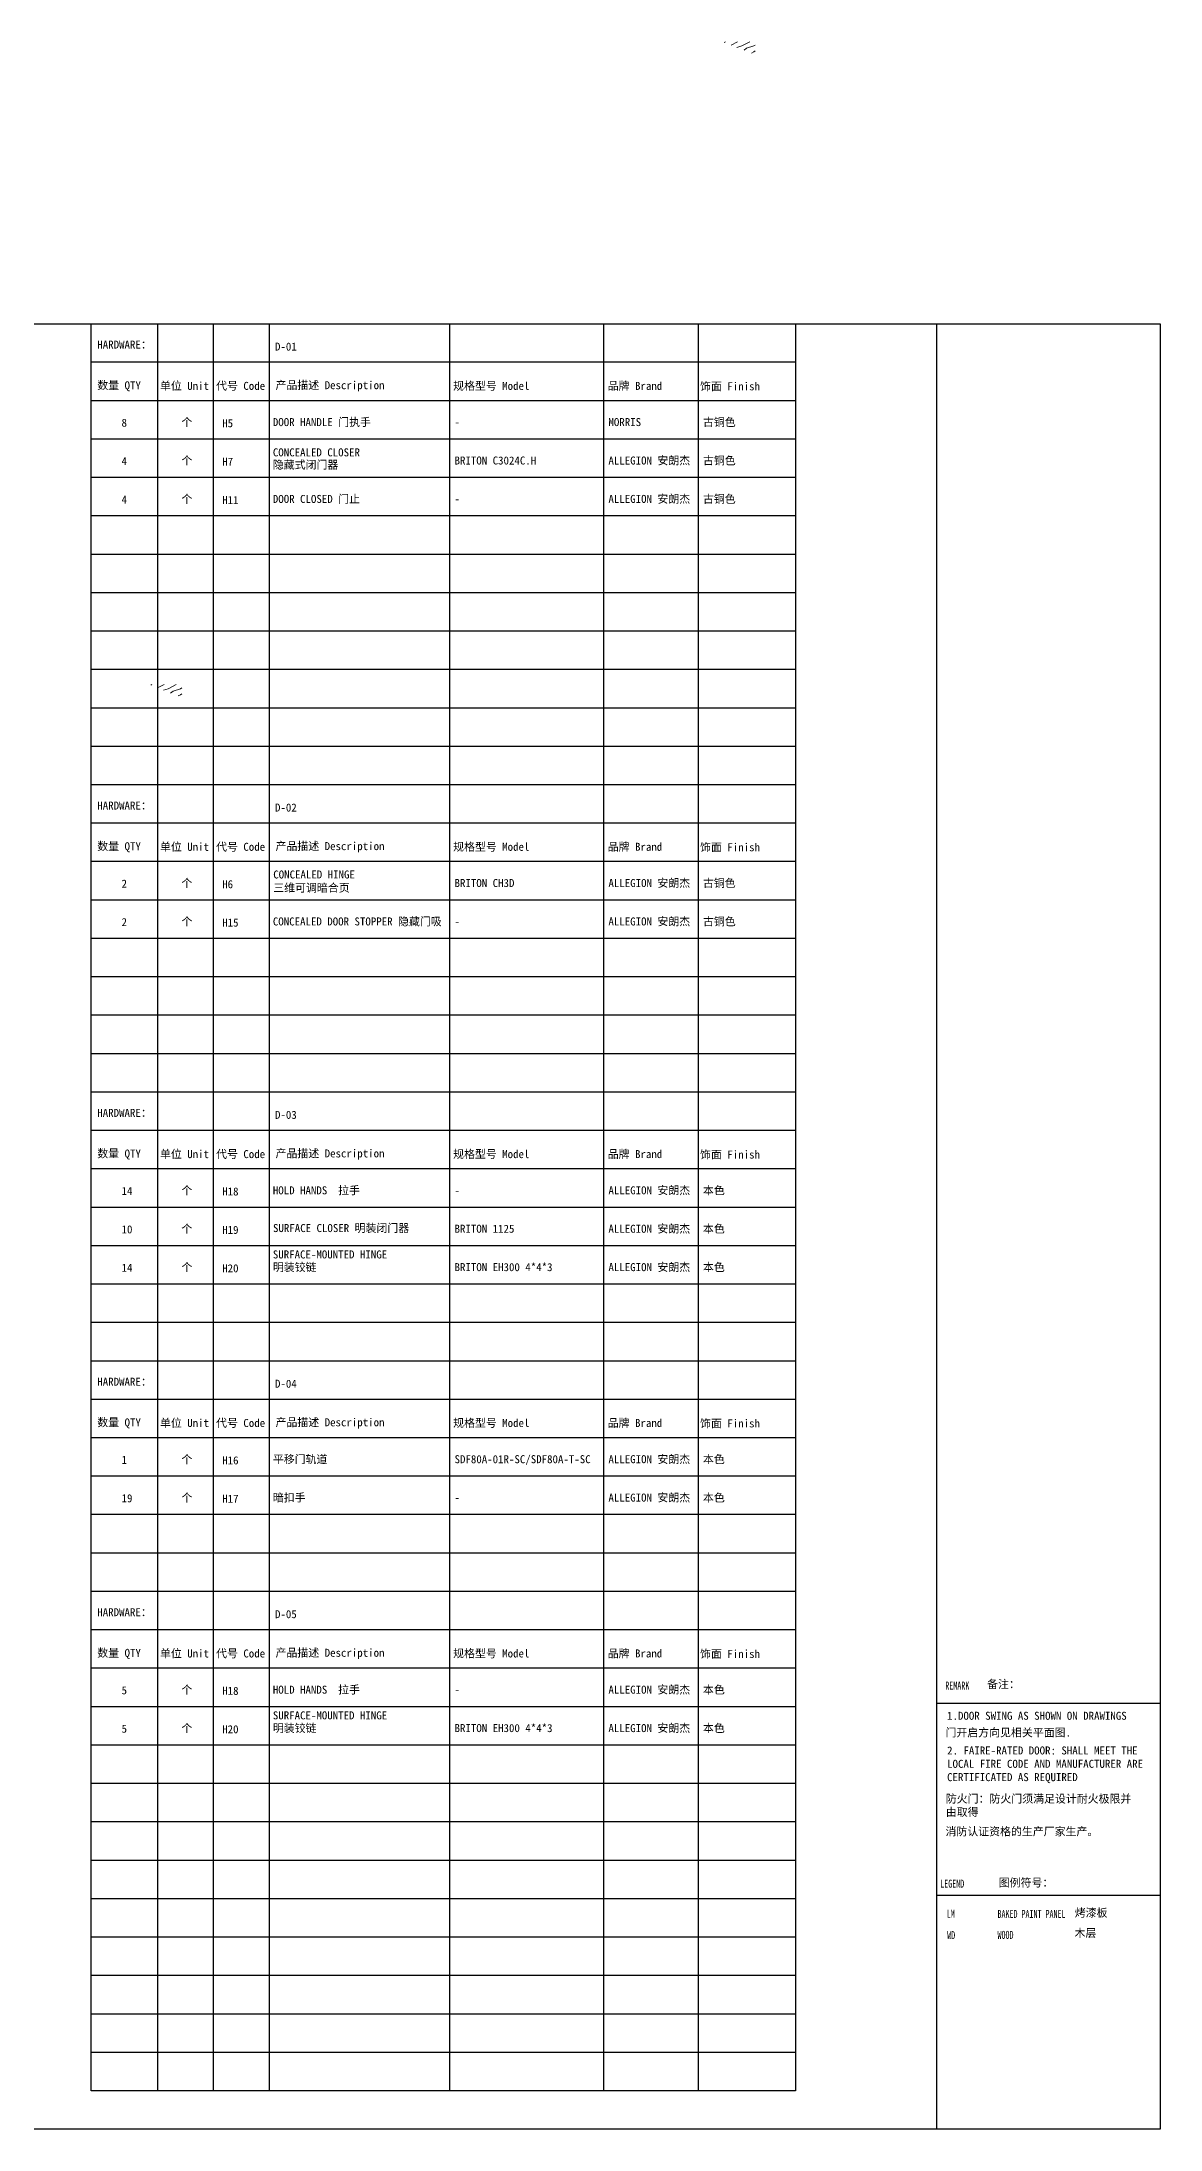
# Model space of a CAD drawing. Header units: millimetres. Extents: x -62687 to -4525, y 0 to 32607.
# Drawn here: x -22000 to -4525, y 0 to 32607 of the extents above; entities that cross this region are included whole.
import ezdxf

# ---------------------------------------------------------------- set-up
doc = ezdxf.new("R2010")
doc.units = ezdxf.units.MM
for name, color, linetype, lineweight in [('_ACM-A-DETL-THIN', 2, 'Continuous', 13), ('_ACM-A-ELVE-HACH', 251, 'Continuous', 9), ('I-WALL-DIM', 1, 'Continuous', 25)]:
    doc.layers.add(name, color=color, linetype=linetype, lineweight=lineweight)
doc.layers.add('G-Anno-Note', color=7, linetype='Continuous')
doc.layers.add('G-SCHD-LW02-MCUT', color=2, linetype='Continuous')
doc.styles.add('MtXpl_', font='simhei.ttf')

# ---------------------------------------------------------------- blocks, each defined once
blk = doc.blocks.new('A$Cf31c1f22')
at = {"layer": 'G-Anno-Note'}
for p, q in [((1036, 0), (1036, -27600)), ((1905, 0), (1905, -27600)), ((2783, 0), (2783, -27600)), ((5597, 0), (5597, -27600)), ((8003, 0), (8003, -27600)), ((9485, 0), (9485, -27600)), ((11006, -600), (0, -600)), ((11006, -1200), (0, -1200)), ((11006, -1800), (0, -1800)), ((11006, -2400), (0, -2400)), ((11006, -3000), (0, -3000)), ((11006, -3600), (0, -3600)), ((11006, -4200), (0, -4200)), ((11006, -4800), (0, -4800)), ((11006, -5400), (0, -5400)), ((11006, -6000), (0, -6000)), ((11006, -6600), (0, -6600)), ((11006, -7200), (0, -7200)), ((11006, -7800), (0, -7800)), ((11006, -8400), (0, -8400)), ((11006, -9000), (0, -9000)), ((11006, -9600), (0, -9600)), ((11006, -10200), (0, -10200)), ((11006, -10800), (0, -10800)), ((11006, -11400), (0, -11400)), ((11006, -12000), (0, -12000)), ((11006, -12600), (0, -12600)), ((11006, -13200), (0, -13200)), ((11006, -13800), (0, -13800)), ((11006, -14400), (0, -14400)), ((11006, -15000), (0, -15000)), ((11006, -15600), (0, -15600)), ((11006, -16200), (0, -16200)), ((11006, -16800), (0, -16800)), ((11006, -17400), (0, -17400)), ((11006, -18000), (0, -18000)), ((11006, -18600), (0, -18600)), ((11006, -19200), (0, -19200)), ((11006, -19800), (0, -19800)), ((11006, -20400), (0, -20400)), ((11006, -21000), (0, -21000)), ((11006, -21600), (0, -21600)), ((11006, -22200), (0, -22200)), ((11006, -22800), (0, -22800)), ((11006, -23400), (0, -23400)), ((11006, -24000), (0, -24000)), ((11006, -24600), (0, -24600)), ((11006, -25200), (0, -25200)), ((11006, -25800), (0, -25800)), ((11006, -26400), (0, -26400)), ((11006, -27000), (0, -27000))]:
    blk.add_line(p, q, dxfattribs=at)
at = {"layer": 'G-SCHD-LW02-MCUT', "color": 4}
blk.add_lwpolyline([(11006, -27600), (0, -27600), (0, 0), (11006, 0)], close=True, dxfattribs=at)
blk = doc.blocks.new('A$C26ca4f7a')
at = {"style": 'MtXpl_'}
blk.add_text('饰面 Finish', height=125, dxfattribs=at).set_placement((9513, -437))
at = {"char_height": 125, "attachment_point": 4, "style": 'MtXpl_'}
for s, insert, width in [('数量 QTY', (96, -375), 841.2), ('单位 Unit', (1075, -375), 807.84), ('代号 Code', (1952, -375), 807.84), ('产品描述 Description', (2881, -375), 1912.56), ('规格型号 Model', (5655, -375), 1912.56), ('品牌 Brand', (8071, -375), 1912.56)]:
    blk.add_mtext(s, dxfattribs=dict(at, insert=insert, width=width))

msp = doc.modelspace()

# ---------------------------------------------------------------- hatches: boundary and pattern name
at = {"layer": '_ACM-A-ELVE-HACH'}
h = msp.add_hatch(dxfattribs=at)
h.set_pattern_fill('FP_1', color=256, style=0, pattern_type=2)
h.set_pattern_definition([(216.87, (-7940.8, 39554.48), (571.49932, 381.00102), [95.25, -857.25]), (206.565, (-7826.5, 39497.33), (-190.5006, -190.49985), [212.985, -212.985]), (198.435, (-7826.5, 39402.08), (-381.0002, -190.50006), [120.483, -481.931])])
edge = h.paths.add_edge_path()
edge.add_line((-11361.6, 32607.3), (-10842, 32607.3))
edge.add_line((-10842, 32607.3), (-10842, 32603.6))
edge.add_line((-10842, 32603.6), (-10844.2, 32603.6))
edge.add_line((-10844.2, 32603.6), (-10844.2, 32601.2))
edge.add_arc((-10852.1, 32600.4), 7.94, -52.50532, 6.01441, ccw=False)
edge.add_arc((-10845.1, 32590.5), 4.2, 120.56063, 184.07165)
edge.add_arc((-10847.3, 32585), 5.57, 111.17225, 248.82775)
edge.add_line((-10849.3, 32579.8), (-10849.3, 32577.3))
edge.add_line((-10849.3, 32577.3), (-10851.8, 32577.3))
edge.add_line((-10851.8, 32577.3), (-10851.8, 32407.3))
h = msp.add_hatch(dxfattribs=at)
h.set_pattern_fill('FP_1', color=256, style=0, pattern_type=2)
h.set_pattern_definition([(216.87, (-16900.52, 29512.228), (571.49932, 381.00102), [95.25, -857.25]), (206.565, (-16786.22, 29455.08), (-190.5006, -190.49985), [212.985, -212.985]), (198.435, (-16786.22, 29359.83), (-381.0002, -190.50006), [120.483, -481.931])])
edge = h.paths.add_edge_path()
edge.add_line((-20321.3, 22565), (-19801.8, 22565))
edge.add_line((-19801.8, 22565), (-19801.8, 22561.4))
edge.add_line((-19801.8, 22561.4), (-19803.9, 22561.4))
edge.add_line((-19803.9, 22561.4), (-19803.9, 22559))
edge.add_arc((-19811.8, 22558.1), 7.94, -52.50532, 6.01441, ccw=False)
edge.add_arc((-19804.8, 22548.2), 4.2, 120.56063, 184.07165)
edge.add_arc((-19807, 22542.7), 5.57, 111.17225, 248.82775)
edge.add_line((-19809, 22537.5), (-19809, 22535))
edge.add_line((-19809, 22535), (-19811.5, 22535))
edge.add_line((-19811.5, 22535), (-19811.5, 22365))

# ---------------------------------------------------------------- linework, layer by layer
at = {"layer": 'Defpoints'}
for p, q in [((-8017.2, 6654.2), (-4525, 6654.2)), ((-8017.2, 3655.6), (-4525, 3655.6))]:
    msp.add_line(p, q, dxfattribs=at)
at = {"layer": 'I-WALL-DIM'}
msp.add_line((-8017.2, 0), (-8017.2, 28200), dxfattribs=at)
msp.add_lwpolyline([(-4525, 0), (-39475, 0), (-39475, 28200), (-4525, 28200)], close=True, dxfattribs=at)

# ---------------------------------------------------------------- block references
msp.add_blockref('A$Cf31c1f22', (-21228.2, 28200))
at = {"layer": '_ACM-A-DETL-THIN'}
for p in [(-21228.2, 27600), (-21228.2, 20400), (-21228.2, 15600), (-21228.2, 11400), (-21228.2, 7800)]:
    msp.add_blockref('A$C26ca4f7a', p, dxfattribs=at)

# ---------------------------------------------------------------- texts
at = {"style": 'MtXpl_'}
for s, p in [('D-01', (-18356, 27782.9)), ('个', (-19817.6, 26602.3)), ('DOOR HANDLE 门执手', (-18389.3, 26603.4)), ('古铜色', (-11669.9, 26603)), ('8', (-20753.1, 26593.9)), ('H5', (-19180.7, 26585.8)), ('-', (-15550.5, 26603.7)), ('MORRIS', (-13146.2, 26603.7)), ('4', (-20753.1, 25993.9)), ('个', (-19817.6, 26002.3)), ('H7', (-19180.7, 25985.8)), ('CONCEALED CLOSER', (-18389.3, 26130.7)), ('BRITON C3024C.H', (-15550.5, 26003.7)), ('ALLEGION 安朗杰', (-13146.2, 26003.7)), ('古铜色', (-11669.9, 26003)), ('隐藏式闭门器', (-18389.3, 25937.8)), ('4', (-20753.1, 25393.9)), ('个', (-19817.6, 25402.3)), ('H11', (-19180.7, 25385.8)), ('DOOR CLOSED 门止', (-18389.3, 25403.4)), ('-', (-15550.5, 25403.7)), ('ALLEGION 安朗杰', (-13146.2, 25403.7)), ('古铜色', (-11669.9, 25403)), ('D-02', (-18356, 20582.9)), ('2', (-20753.1, 19393.9)), ('个', (-19817.6, 19402.3)), ('H6', (-19180.7, 19385.8)), ('BRITON CH3D', (-15550.5, 19403.7)), ('ALLEGION 安朗杰', (-13146.2, 19403.7)), ('古铜色', (-11669.9, 19403)), ('2', (-20753.1, 18793.9)), ('个', (-19817.6, 18802.3)), ('CONCEALED DOOR STOPPER 隐藏门吸', (-18389.3, 18803.4)), ('ALLEGION 安朗杰', (-13146.2, 18803.7)), ('古铜色', (-11669.9, 18803)), ('H15', (-19180.7, 18785.8)), ('-', (-15550.5, 18803.7)), ('D-03', (-18356, 15782.9)), ('14', (-20753.1, 14593.9)), ('个', (-19817.6, 14602.3)), ('H18', (-19180.7, 14585.8)), ('HOLD HANDS  拉手', (-18389.3, 14603.4)), ('ALLEGION 安朗杰', (-13146.2, 14603.7)), ('本色', (-11669.9, 14603)), ('-', (-15550.5, 14603.7)), ('10', (-20753.1, 13993.9)), ('个', (-19817.6, 14002.3)), ('H19', (-19180.7, 13985.8)), ('SURFACE CLOSER 明装闭门器', (-18387.4, 14014.2)), ('BRITON 1125', (-15550.5, 14003.7)), ('ALLEGION 安朗杰', (-13146.2, 14003.7)), ('本色', (-11669.9, 14003)), ('SURFACE-MOUNTED HINGE', (-18389.3, 13602.5)), ('14', (-20753.1, 13393.9)), ('个', (-19817.6, 13402.3)), ('H20', (-19180.7, 13385.8)), ('明装铰链', (-18389.3, 13403.4)), ('BRITON EH300 4*4*3', (-15550.5, 13403.7)), ('ALLEGION 安朗杰', (-13146.2, 13403.7)), ('本色', (-11669.9, 13403)), ('D-04', (-18356, 11582.9)), ('1', (-20753.1, 10393.9)), ('个', (-19817.6, 10402.3)), ('H16', (-19180.7, 10385.8)), ('平移门轨道', (-18389.3, 10403.4)), ('SDF80A-01R-SC/SDF80A-T-SC', (-15550.5, 10403.7)), ('ALLEGION 安朗杰', (-13146.2, 10403.7)), ('本色', (-11669.9, 10403)), ('19', (-20753.1, 9793.9)), ('个', (-19817.6, 9802.3)), ('H17', (-19180.7, 9785.8)), ('暗扣手', (-18389.3, 9803.4)), ('-', (-15550.5, 9803.7)), ('ALLEGION 安朗杰', (-13146.2, 9803.7)), ('本色', (-11669.9, 9803)), ('D-05', (-18356, 7982.9)), ('5', (-20753.1, 6793.9)), ('个', (-19817.6, 6802.3)), ('H18', (-19180.7, 6785.8)), ('HOLD HANDS  拉手', (-18389.3, 6803.4)), ('-', (-15550.5, 6803.7)), ('ALLEGION 安朗杰', (-13146.2, 6803.7)), ('本色', (-11669.9, 6803)), ('SURFACE-MOUNTED HINGE', (-18389.3, 6402.5)), ('5', (-20753.1, 6193.9)), ('个', (-19817.6, 6202.3)), ('H20', (-19180.7, 6185.8)), ('明装铰链', (-18389.3, 6203.4)), ('BRITON EH300 4*4*3', (-15550.5, 6203.7)), ('ALLEGION 安朗杰', (-13146.2, 6203.7)), ('本色', (-11669.9, 6203))]:
    msp.add_text(s, height=125, dxfattribs=at).set_placement(p)
at = {"style": 'MtXpl_', "width": 0.7}
for s, p in [('REMARK', (-7883.4, 6867.7)), (' LEGEND', (-8024.8, 3773.9)), ('LM', (-7860.5, 3303.1)), ('BAKED PAINT PANEL', (-7067.8, 3301.5)), ('WD', (-7853.6, 2969.3)), ('WOOD ', (-7067.8, 2973.8))]:
    msp.add_text(s, height=125, dxfattribs=at).set_placement(p)
at = {"char_height": 125, "attachment_point": 4, "style": 'MtXpl_'}
for s, insert, width in [('HARDWARE：', (-21132.1, 27876.2), 899.079), ('HARDWARE：', (-21132.1, 20676.2), 899.079), ('CONCEALED HINGE \\P三维可调暗合页', (-18383.1, 19488.2), 2589.096), ('HARDWARE：', (-21132.1, 15876.2), 899.079), ('HARDWARE：', (-21132.1, 11676.2), 899.079), ('HARDWARE：', (-21132.1, 8076.2), 899.079), ('备注：', (-7230.8, 6945.1), 1912.559), ('1.DOOR SWING AS SHOWN ON DRAWINGS ', (-7855.3, 6457.4), 3201.139), ('门开启方向见相关平面图.', (-7880.2, 6189.4), 2577.574), ('2. FAIRE-RATED DOOR: SHALL MEET THE  \\PLOCAL FIRE CODE AND MANUFACTURER ARE CERTIFICATED AS REQUIRED ', (-7855.3, 5692.3), 3201.139), ('防火门：防火门须满足设计耐火极限并由取得', (-7875.5, 5051.4), 2993.75), ('消防认证资格的生产厂家生产。', (-7880.2, 4644), 2577.574), ('图例符号：', (-7048.4, 3844.9), 1912.559), ('烤漆板', (-5860.8, 3374.1), 1912.559), ('木层\\P', (-5864.5, 3057.8), 1912.559)]:
    msp.add_mtext(s, dxfattribs=dict(at, insert=insert, width=width))

doc.saveas('drawing.dxf')
